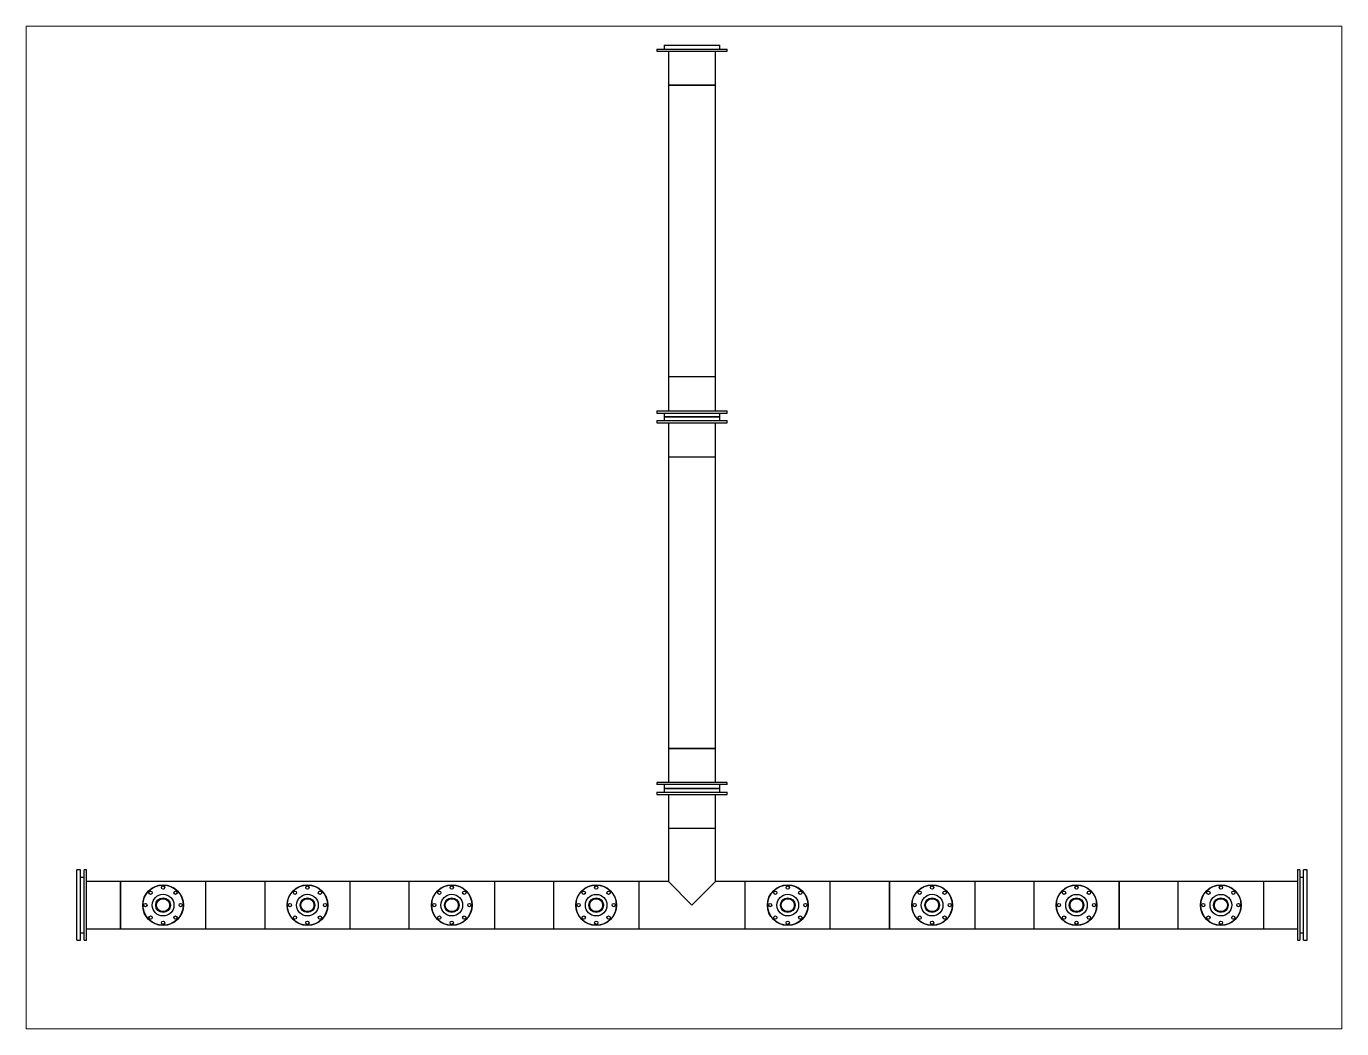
# Paper-space layout 'Front' of a CAD drawing. Header units: inches. Extents: x 1.05 to 9.45, y 0.8 to 7.2.
# The model-space entities are those that its viewports show. They can reach past a viewport. Long polylines and large blocks are cut down to what shows.
import ezdxf

# ---------------------------------------------------------------- set-up
doc = ezdxf.new("R2010")
doc.units = ezdxf.units.IN
doc.header["$MEASUREMENT"] = 0

msp = doc.modelspace()

# ---------------------------------------------------------------- linework, layer by layer
at = {"color": 7, "linetype": 'Continuous', "lineweight": 25}
for p, q in [((283.01, 53.74), (283.01, 52.74)), ((283.01, 53.74), (288.04, 53.74)), ((288.04, 53.74), (298.01, 53.74)), ((298.01, 52.74), (298.01, 53.74)), ((281.01, 52.74), (281.01, 52.12)), ((281.01, 52.74), (300.01, 52.74)), ((281.01, 52.12), (300.01, 52.12)), ((284.14, 52.12), (284.14, 42.94)), ((296.89, 42.94), (296.89, 52.12)), ((300.01, 52.12), (300.01, 52.74)), ((284.14, 42.94), (284.14, -35.8)), ((296.89, 42.94), (284.14, 42.94)), ((284.14, 42.94), (288.41, 42.94)), ((288.41, 42.94), (296.89, 42.94)), ((296.89, -35.8), (296.89, 42.94)), ((284.14, -35.8), (284.14, -44.97)), ((296.89, -35.8), (284.14, -35.8)), ((296.89, -44.97), (296.89, -35.8)), ((281.01, -44.97), (281.01, -45.6)), ((281.01, -44.97), (300, -44.97)), ((281.01, -45.6), (300, -45.6)), ((283.01, -45.6), (283.01, -46.6)), ((298.01, -46.6), (298.01, -45.6)), ((300, -44.97), (300.01, -44.97)), ((300, -45.6), (300.01, -45.6)), ((300.01, -45.6), (300.01, -44.97)), ((281.01, -47.6), (281.01, -48.22)), ((281.01, -47.6), (300.01, -47.6)), ((281.01, -48.22), (300.01, -48.22)), ((283.01, -46.6), (283.01, -47.6)), ((298.01, -46.6), (283.01, -46.6)), ((283.01, -46.6), (288.04, -46.6)), ((284.14, -48.22), (284.14, -57.4)), ((288.04, -46.6), (298.01, -46.6)), ((296.89, -57.4), (296.89, -48.22)), ((298.01, -47.6), (298.01, -46.6)), ((300.01, -48.22), (300.01, -47.6)), ((284.14, -57.4), (284.14, -136.14)), ((284.14, -57.4), (290.7, -57.4)), ((284.14, -57.4), (288.41, -57.4)), ((288.41, -57.4), (296.89, -57.4)), ((290.7, -57.4), (296.89, -57.4)), ((296.89, -136.14), (296.89, -57.4)), ((284.14, -136.14), (284.14, -145.32)), ((284.14, -136.14), (290.7, -136.14)), ((296.89, -136.14), (284.14, -136.14)), ((290.7, -136.14), (296.89, -136.14)), ((296.89, -145.32), (296.89, -136.14)), ((281.01, -145.32), (281.01, -145.94)), ((300, -145.32), (281.01, -145.32)), ((300.01, -145.32), (300, -145.32)), ((300.01, -145.94), (300.01, -145.32)), ((300, -145.94), (281.01, -145.94)), ((281.01, -147.94), (281.01, -148.57)), ((281.01, -147.94), (300, -147.94)), ((281.01, -148.57), (300, -148.57)), ((283.01, -145.94), (283.01, -146.94)), ((283.01, -146.94), (283.01, -147.94)), ((283.01, -146.94), (288.04, -146.94)), ((298.01, -146.94), (283.01, -146.94)), ((284.14, -148.57), (284.14, -157.74)), ((288.04, -146.94), (298.01, -146.94)), ((296.89, -157.74), (296.89, -148.57)), ((298.01, -146.94), (298.01, -145.94)), ((298.01, -147.94), (298.01, -146.94)), ((300.01, -145.94), (300, -145.94)), ((300, -147.94), (300.01, -147.94)), ((300, -148.57), (300.01, -148.57)), ((300.01, -148.57), (300.01, -147.94)), ((284.14, -157.74), (284.14, -172.12)), ((284.14, -157.74), (288.41, -157.74)), ((284.14, -157.74), (296.89, -157.74)), ((288.41, -157.74), (296.89, -157.74)), ((296.89, -172.12), (296.89, -157.74)), ((125.34, -168.99), (124.34, -168.99)), ((124.34, -178.49), (124.34, -168.99)), ((125.34, -178.49), (125.34, -168.99)), ((126.96, -168.99), (126.34, -168.99)), ((126.34, -187.99), (126.34, -168.99)), ((126.96, -187.99), (126.96, -168.99)), ((454.69, -168.99), (454.06, -168.99)), ((454.06, -168.99), (454.06, -187.99)), ((454.69, -168.99), (454.69, -187.99)), ((456.69, -168.99), (455.69, -168.99)), ((455.69, -178.49), (455.69, -168.99)), ((456.69, -178.49), (456.69, -168.99)), ((126.34, -170.99), (125.34, -170.99)), ((136.14, -172.12), (126.96, -172.12)), ((159.14, -172.12), (136.14, -172.12)), ((136.14, -174.15), (136.14, -172.12)), ((136.14, -172.12), (136.14, -184.87)), ((175.14, -172.12), (159.14, -172.12)), ((159.14, -172.12), (159.14, -184.87)), ((198.14, -172.12), (175.14, -172.12)), ((175.14, -172.12), (175.14, -184.87)), ((214.14, -172.12), (198.14, -172.12)), ((198.14, -175.62), (198.14, -172.12)), ((198.14, -184.87), (198.14, -172.12)), ((237.14, -172.12), (214.14, -172.12)), ((214.14, -175.62), (214.14, -172.12)), ((214.14, -184.87), (214.14, -172.12)), ((253.14, -172.12), (237.14, -172.12)), ((237.14, -172.12), (237.14, -184.87)), ((276.14, -172.12), (253.14, -172.12)), ((253.14, -172.12), (253.14, -184.87)), ((284.14, -172.12), (276.14, -172.12)), ((276.14, -172.12), (276.14, -184.87)), ((284.14, -172.12), (290.51, -178.49)), ((290.51, -178.49), (296.89, -172.12)), ((304.89, -172.12), (296.89, -172.12)), ((327.89, -172.12), (304.89, -172.12)), ((304.89, -184.87), (304.89, -172.12)), ((343.89, -172.12), (327.89, -172.12)), ((327.89, -175.62), (327.89, -172.12)), ((327.89, -184.87), (327.89, -172.12)), ((366.89, -172.12), (343.89, -172.12)), ((343.89, -175.62), (343.89, -172.12)), ((343.89, -172.12), (343.89, -184.87)), ((382.89, -172.12), (366.89, -172.12)), ((366.89, -172.12), (366.89, -184.87)), ((405.89, -172.12), (382.89, -172.12)), ((382.89, -172.12), (382.89, -184.87)), ((421.89, -172.12), (405.89, -172.12)), ((405.89, -175.62), (405.89, -172.12)), ((405.89, -172.12), (405.89, -184.87)), ((444.89, -172.12), (421.89, -172.12)), ((421.89, -175.62), (421.89, -172.12)), ((421.89, -184.87), (421.89, -172.12)), ((454.06, -172.12), (444.89, -172.12)), ((444.89, -172.12), (444.89, -184.87)), ((455.69, -170.99), (454.69, -170.99)), ((136.14, -184.87), (136.14, -174.15)), ((198.14, -184.87), (198.14, -175.62)), ((214.14, -184.87), (214.14, -175.62)), ((327.89, -184.87), (327.89, -175.62)), ((343.89, -184.87), (343.89, -175.62)), ((405.89, -184.87), (405.89, -175.62)), ((421.89, -184.87), (421.89, -175.62)), ((124.34, -187.99), (124.34, -178.49)), ((125.34, -187.99), (125.34, -178.49)), ((455.69, -187.99), (455.69, -178.49)), ((456.69, -187.99), (456.69, -178.49)), ((124.34, -187.99), (125.34, -187.99)), ((125.34, -185.99), (126.34, -185.99)), ((126.34, -187.99), (126.96, -187.99)), ((126.96, -184.87), (136.14, -184.87)), ((136.14, -184.87), (159.14, -184.87)), ((159.14, -184.87), (175.14, -184.87)), ((175.14, -184.87), (198.14, -184.87)), ((198.14, -184.87), (214.14, -184.87)), ((214.14, -184.87), (237.14, -184.87)), ((237.14, -184.87), (253.14, -184.87)), ((253.14, -184.87), (276.14, -184.87)), ((276.14, -184.87), (304.89, -184.87)), ((304.89, -184.87), (327.89, -184.87)), ((327.89, -184.87), (343.89, -184.87)), ((343.89, -184.87), (366.89, -184.87)), ((366.89, -184.87), (382.89, -184.87)), ((382.89, -184.87), (405.89, -184.87)), ((405.89, -184.87), (421.89, -184.87)), ((421.89, -184.87), (444.89, -184.87)), ((444.89, -184.87), (454.06, -184.87)), ((454.06, -187.99), (454.69, -187.99)), ((454.69, -185.99), (455.69, -185.99)), ((455.69, -187.99), (456.69, -187.99))]:
    msp.add_line(p, q, dxfattribs=at)
for centre, radius in [((147.64, -178.49), 5.5), ((147.64, -178.49), 5.43), ((147.64, -173.74), 0.44), ((186.64, -178.49), 5.5), ((186.64, -178.49), 5.43), ((186.64, -173.74), 0.44), ((225.64, -178.49), 5.5), ((225.64, -178.49), 5.43), ((225.64, -173.74), 0.44), ((264.64, -178.49), 5.5), ((264.64, -178.49), 5.43), ((264.64, -173.74), 0.44), ((316.39, -178.49), 5.5), ((316.39, -178.49), 5.43), ((316.39, -173.74), 0.44), ((355.39, -178.49), 5.5), ((355.39, -178.49), 5.43), ((355.39, -173.74), 0.44), ((394.39, -178.49), 5.5), ((394.39, -178.49), 5.43), ((394.39, -173.74), 0.44), ((433.39, -178.49), 5.5), ((433.39, -178.49), 5.43), ((433.39, -173.74), 0.44), ((144.28, -175.13), 0.44), ((147.64, -178.49), 2.93), ((147.64, -178.49), 1.98), ((147.64, -178.49), 1.75), ((151, -175.13), 0.44), ((183.28, -175.13), 0.44), ((186.64, -178.49), 2.93), ((186.64, -178.49), 1.98), ((186.64, -178.49), 1.75), ((190, -175.13), 0.44), ((222.28, -175.13), 0.44), ((225.64, -178.49), 2.93), ((225.64, -178.49), 1.98), ((225.64, -178.49), 1.75), ((229, -175.13), 0.44), ((261.28, -175.13), 0.44), ((264.64, -178.49), 2.92), ((264.64, -178.49), 1.98), ((264.64, -178.49), 1.75), ((268, -175.13), 0.44), ((313.03, -175.13), 0.44), ((316.39, -178.49), 2.93), ((316.39, -178.49), 1.98), ((316.39, -178.49), 1.75), ((319.75, -175.13), 0.44), ((352.03, -175.13), 0.44), ((355.39, -178.49), 2.93), ((355.39, -178.49), 1.98), ((355.39, -178.49), 1.75), ((358.75, -175.13), 0.44), ((391.03, -175.13), 0.44), ((394.39, -178.49), 2.92), ((394.39, -178.49), 1.98), ((394.39, -178.49), 1.75), ((397.75, -175.13), 0.44), ((430.03, -175.13), 0.44), ((433.39, -178.49), 2.92), ((433.39, -178.49), 1.98), ((433.39, -178.49), 1.75), ((436.75, -175.13), 0.44), ((142.89, -178.49), 0.44), ((152.39, -178.49), 0.44), ((181.89, -178.49), 0.44), ((191.39, -178.49), 0.44), ((220.89, -178.49), 0.44), ((230.39, -178.49), 0.44), ((259.89, -178.49), 0.44), ((269.39, -178.49), 0.44), ((311.64, -178.49), 0.44), ((321.14, -178.49), 0.44), ((350.64, -178.49), 0.44), ((360.14, -178.49), 0.44), ((389.64, -178.49), 0.44), ((399.14, -178.49), 0.44), ((428.64, -178.49), 0.44), ((438.14, -178.49), 0.44), ((144.28, -181.85), 0.44), ((147.64, -183.24), 0.44), ((151, -181.85), 0.44), ((183.28, -181.85), 0.44), ((186.64, -183.24), 0.44), ((190, -181.85), 0.44), ((222.28, -181.85), 0.44), ((225.64, -183.24), 0.44), ((229, -181.85), 0.44), ((261.28, -181.85), 0.44), ((264.64, -183.24), 0.44), ((268, -181.85), 0.44), ((313.03, -181.85), 0.44), ((316.39, -183.24), 0.44), ((319.75, -181.85), 0.44), ((352.03, -181.85), 0.44), ((355.39, -183.24), 0.44), ((358.75, -181.85), 0.44), ((391.03, -181.85), 0.44), ((394.39, -183.24), 0.44), ((397.75, -181.85), 0.44), ((430.03, -181.85), 0.44), ((433.39, -183.24), 0.44), ((436.75, -181.85), 0.44)]:
    msp.add_circle(centre, radius, dxfattribs=at)

psp = doc.layouts.new('Front')

# ---------------------------------------------------------------- viewports
at = {"layer": '0'}
psp.add_viewport(center=(5.25, 4), size=(8.4, 6.4), view_center_point=(288.3617, -76.4932), view_height=270.723429, dxfattribs=at)

doc.saveas('drawing.dxf')
